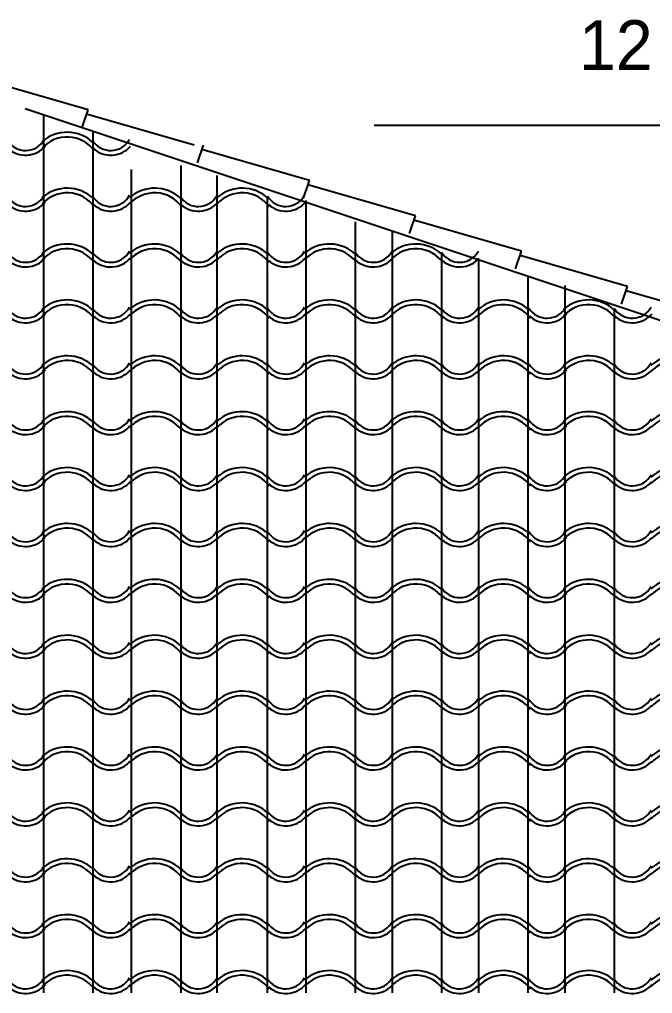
# Model space of a CAD drawing. Extents: x -92740 to -63661, y -15771 to -4391.
# Drawn here: x -86158.1 to -86056.1, y -9643.7 to -9486.8 of the extents above; entities that cross this region are included whole.
import ezdxf
from ezdxf.enums import TextEntityAlignment as Align

# ---------------------------------------------------------------- set-up
doc = ezdxf.new("R2010")
doc.units = 0
doc.header["$MEASUREMENT"] = 0
doc.layers.add('ELEVATIONS', color=7, linetype='Continuous')
doc.layers.add('ROOFTILE', color=7, linetype='Continuous')
doc.styles.add('DCADTXTSTYLE1', font='AVG_TP')

msp = doc.modelspace()

# ---------------------------------------------------------------- linework, layer by layer
at = {"layer": 'ELEVATIONS', "color": 1, "linetype": 'Continuous', "ltscale": 18}
for p, q in [((-86147.05, -9501.35), (-86159.32, -9497.82)), ((-85922.96, -9579.25), (-86157.18, -9501.18)), ((-86148, -9504.2), (-86147.05, -9501.35)), ((-86129.97, -9507.04), (-86147.29, -9502.06)), ((-86129.97, -9507.04), (-86147.29, -9502.06)), ((-86129.42, -9509.89), (-86128.47, -9507.04)), ((-86111.4, -9512.73), (-86128.71, -9507.75)), ((-86112.35, -9515.58), (-86111.4, -9512.73)), ((-86094.32, -9518.43), (-86111.64, -9513.45)), ((-86095.27, -9521.27), (-86094.32, -9518.43)), ((-86077.25, -9524.12), (-86094.56, -9519.14)), ((-86078.19, -9526.96), (-86077.25, -9524.12)), ((-86060.17, -9529.81), (-86077.48, -9524.83)), ((-86061.12, -9532.66), (-86060.17, -9529.81)), ((-86043.09, -9535.5), (-86060.41, -9530.52))]:
    msp.add_line(p, q, dxfattribs=at)
at = {"layer": 'ELEVATIONS', "color": 1, "linetype": 'Continuous', "ltscale": 12}
msp.add_line((-86101, -9503.83), (-86010, -9503.83), dxfattribs=at)
at = {"layer": 'ROOFTILE', "color": 7, "linetype": 'Continuous', "ltscale": 18}
for p, q in [((-86154.21, -9643.58), (-86154.21, -9502.17)), ((-86146.24, -9643.58), (-86146.24, -9504.83)), ((-86140.04, -9643.58), (-86140.04, -9510.98)), ((-86132.07, -9643.58), (-86132.07, -9510.33)), ((-86126.25, -9643.58), (-86126.25, -9511.92)), ((-86118.14, -9643.58), (-86118.14, -9515.27)), ((-86111.94, -9643.58), (-86111.94, -9515.96)), ((-86103.97, -9643.58), (-86103.97, -9519.41)), ((-86098.03, -9643.58), (-86098.03, -9520.88)), ((-86090.06, -9643.58), (-86090.06, -9524.29)), ((-86084.12, -9643.58), (-86084.12, -9525.53)), ((-86076.15, -9643.58), (-86076.15, -9528.19)), ((-86070.21, -9643.58), (-86070.21, -9529.66)), ((-86062.24, -9643.58), (-86062.24, -9533.67))]:
    msp.add_line(p, q, dxfattribs=at)
for centre, radius, start, end in [((-86150.44, -9511.14), 6.16, 46.5154, 131.1465), ((-86157.13, -9504.48), 3.44, 211.6504, 331.6052), ((-86150.44, -9511.14), 5.41, 36.0644, 138.0128), ((-86143.4, -9504.48), 3.44, 211.6504, 331.6052), ((-86157.13, -9504.48), 4.19, 228.3381, 319.0707), ((-86143.4, -9504.48), 4.19, 228.3381, 319.0707), ((-86150.44, -9520.14), 6.16, 46.5154, 131.1465), ((-86150.44, -9520.14), 5.41, 36.0644, 138.0128), ((-86136.35, -9520.14), 6.16, 46.5154, 131.1465), ((-86136.35, -9520.14), 5.41, 36.0644, 138.0128), ((-86122.25, -9520.14), 6.16, 46.5154, 131.1465), ((-86122.25, -9520.14), 5.41, 36.0644, 138.0128), ((-86157.13, -9513.48), 3.44, 211.6504, 331.6052), ((-86157.13, -9513.48), 4.19, 228.3381, 319.0707), ((-86143.4, -9513.48), 3.44, 211.6504, 331.6052), ((-86143.4, -9513.48), 4.19, 228.3381, 319.0707), ((-86129.31, -9513.48), 3.44, 211.6504, 331.6052), ((-86129.31, -9513.48), 4.19, 228.3381, 319.0707), ((-86115.21, -9513.48), 3.44, 211.6504, 331.6052), ((-86115.21, -9513.48), 4.19, 228.3381, 319.0707), ((-86157.13, -9522.48), 3.44, 211.6504, 331.6052), ((-86150.44, -9529.14), 6.16, 46.5154, 131.1465), ((-86150.44, -9529.14), 5.41, 36.0644, 138.0128), ((-86143.4, -9522.48), 3.44, 211.6504, 331.6052), ((-86136.35, -9529.14), 6.16, 46.5154, 131.1465), ((-86136.35, -9529.14), 5.41, 36.0644, 138.0128), ((-86129.31, -9522.48), 3.44, 211.6504, 331.6052), ((-86122.25, -9529.14), 6.16, 46.5154, 131.1465), ((-86122.25, -9529.14), 5.41, 36.0644, 138.0128), ((-86115.21, -9522.48), 3.44, 211.6504, 331.6052), ((-86108.17, -9529.14), 6.16, 46.5154, 131.1465), ((-86108.17, -9529.14), 5.41, 36.0644, 138.0128), ((-86101.12, -9522.48), 3.44, 211.6504, 331.6052), ((-86094.26, -9529.14), 6.16, 46.5154, 131.1465), ((-86094.26, -9529.14), 5.41, 36.0644, 138.0128), ((-86087.22, -9522.48), 3.44, 211.6504, 331.6052), ((-86157.13, -9522.48), 4.19, 228.3381, 319.0707), ((-86143.4, -9522.48), 4.19, 228.3381, 319.0707), ((-86129.31, -9522.48), 4.19, 228.3381, 319.0707), ((-86115.21, -9522.48), 4.19, 228.3381, 319.0707), ((-86101.12, -9522.48), 4.19, 228.3381, 319.0707), ((-86087.22, -9522.48), 4.19, 228.3381, 319.0707), ((-86150.44, -9538.14), 6.16, 46.5154, 131.1465), ((-86136.35, -9538.14), 6.16, 46.5154, 131.1465), ((-86122.25, -9538.14), 6.16, 46.5154, 131.1465), ((-86108.17, -9538.14), 6.16, 46.5154, 131.1465), ((-86094.26, -9538.14), 6.16, 46.5154, 131.1465), ((-86080.17, -9538.14), 6.16, 46.5154, 131.1465), ((-86066.44, -9538.14), 6.16, 46.5154, 131.1465), ((-86157.13, -9531.48), 3.44, 211.6504, 331.6052), ((-86150.44, -9538.14), 5.41, 36.0644, 138.0128), ((-86143.4, -9531.48), 3.44, 211.6504, 331.6052), ((-86136.35, -9538.14), 5.41, 36.0644, 138.0128), ((-86129.31, -9531.48), 3.44, 211.6504, 331.6052), ((-86122.25, -9538.14), 5.41, 36.0644, 138.0128), ((-86115.21, -9531.48), 3.44, 211.6504, 331.6052), ((-86108.17, -9538.14), 5.41, 36.0644, 138.0128), ((-86101.12, -9531.48), 3.44, 211.6504, 331.6052), ((-86094.26, -9538.14), 5.41, 36.0644, 138.0128), ((-86087.22, -9531.48), 3.44, 211.6504, 331.6052), ((-86080.17, -9538.14), 5.41, 36.0644, 138.0128), ((-86073.13, -9531.48), 3.44, 211.6504, 331.6052), ((-86066.44, -9538.14), 5.41, 36.0644, 138.0128), ((-86059.4, -9531.48), 3.44, 211.6504, 331.6052), ((-86157.13, -9531.48), 4.19, 228.3381, 319.0707), ((-86143.4, -9531.48), 4.19, 228.3381, 319.0707), ((-86129.31, -9531.48), 4.19, 228.3381, 319.0707), ((-86115.21, -9531.48), 4.19, 228.3381, 319.0707), ((-86101.12, -9531.48), 4.19, 228.3381, 319.0707), ((-86087.22, -9531.48), 4.19, 228.3381, 319.0707), ((-86073.13, -9531.48), 4.19, 228.3381, 319.0707), ((-86059.4, -9531.48), 4.19, 228.3381, 319.0707), ((-86150.44, -9547.14), 6.16, 46.5154, 131.1465), ((-86136.35, -9547.14), 6.16, 46.5154, 131.1465), ((-86122.25, -9547.14), 6.16, 46.5154, 131.1465), ((-86108.17, -9547.14), 6.16, 46.5154, 131.1465), ((-86094.26, -9547.14), 6.16, 46.5154, 131.1465), ((-86080.17, -9547.14), 6.16, 46.5154, 131.1465), ((-86066.44, -9547.14), 6.16, 46.5154, 131.1465), ((-86052.35, -9547.14), 6.16, 46.5154, 131.1465), ((-86157.13, -9540.48), 3.44, 211.6504, 331.6052), ((-86157.13, -9540.48), 4.19, 228.3381, 319.0707), ((-86150.44, -9547.14), 5.41, 36.0644, 138.0128), ((-86143.4, -9540.48), 3.44, 211.6504, 331.6052), ((-86143.4, -9540.48), 4.19, 228.3381, 319.0707), ((-86136.35, -9547.14), 5.41, 36.0644, 138.0128), ((-86129.31, -9540.48), 3.44, 211.6504, 331.6052), ((-86129.31, -9540.48), 4.19, 228.3381, 319.0707), ((-86122.25, -9547.14), 5.41, 36.0644, 138.0128), ((-86115.21, -9540.48), 3.44, 211.6504, 331.6052), ((-86115.21, -9540.48), 4.19, 228.3381, 319.0707), ((-86108.17, -9547.14), 5.41, 36.0644, 138.0128), ((-86101.12, -9540.48), 3.44, 211.6504, 331.6052), ((-86101.12, -9540.48), 4.19, 228.3381, 319.0707), ((-86094.26, -9547.14), 5.41, 36.0644, 138.0128), ((-86087.22, -9540.48), 3.44, 211.6504, 331.6052), ((-86087.22, -9540.48), 4.19, 228.3381, 319.0707), ((-86080.17, -9547.14), 5.41, 36.0644, 138.0128), ((-86073.13, -9540.48), 3.44, 211.6504, 331.6052), ((-86073.13, -9540.48), 4.19, 228.3381, 319.0707), ((-86066.44, -9547.14), 5.41, 36.0644, 138.0128), ((-86059.4, -9540.48), 3.44, 211.6504, 331.6052), ((-86059.4, -9540.48), 4.19, 228.3381, 319.0707), ((-86052.35, -9547.14), 5.41, 36.0644, 138.0128), ((-86150.44, -9556.14), 6.16, 46.5154, 131.1465), ((-86150.44, -9556.14), 5.41, 36.0644, 138.0128), ((-86136.35, -9556.14), 6.16, 46.5154, 131.1465), ((-86136.35, -9556.14), 5.41, 36.0644, 138.0128), ((-86122.25, -9556.14), 6.16, 46.5154, 131.1465), ((-86122.25, -9556.14), 5.41, 36.0644, 138.0128), ((-86108.17, -9556.14), 6.16, 46.5154, 131.1465), ((-86108.17, -9556.14), 5.41, 36.0644, 138.0128), ((-86094.26, -9556.14), 6.16, 46.5154, 131.1465), ((-86094.26, -9556.14), 5.41, 36.0644, 138.0128), ((-86080.17, -9556.14), 6.16, 46.5154, 131.1465), ((-86080.17, -9556.14), 5.41, 36.0644, 138.0128), ((-86066.44, -9556.14), 6.16, 46.5154, 131.1465), ((-86066.44, -9556.14), 5.41, 36.0644, 138.0128), ((-86052.35, -9556.14), 6.16, 46.5154, 131.1465), ((-86052.35, -9556.14), 5.41, 36.0644, 138.0128), ((-86157.13, -9549.48), 3.44, 211.6504, 331.6052), ((-86157.13, -9549.48), 4.19, 228.3381, 319.0707), ((-86143.4, -9549.48), 3.44, 211.6504, 331.6052), ((-86143.4, -9549.48), 4.19, 228.3381, 319.0707), ((-86129.31, -9549.48), 3.44, 211.6504, 331.6052), ((-86129.31, -9549.48), 4.19, 228.3381, 319.0707), ((-86115.21, -9549.48), 3.44, 211.6504, 331.6052), ((-86115.21, -9549.48), 4.19, 228.3381, 319.0707), ((-86101.12, -9549.48), 3.44, 211.6504, 331.6052), ((-86101.12, -9549.48), 4.19, 228.3381, 319.0707), ((-86087.22, -9549.48), 3.44, 211.6504, 331.6052), ((-86087.22, -9549.48), 4.19, 228.3381, 319.0707), ((-86073.13, -9549.48), 3.44, 211.6504, 331.6052), ((-86073.13, -9549.48), 4.19, 228.3381, 319.0707), ((-86059.4, -9549.48), 3.44, 211.6504, 331.6052), ((-86059.4, -9549.48), 4.19, 228.3381, 319.0707), ((-86157.13, -9558.48), 3.44, 211.6504, 331.6052), ((-86150.44, -9565.14), 6.16, 46.5154, 131.1465), ((-86150.44, -9565.14), 5.41, 36.0644, 138.0128), ((-86143.4, -9558.48), 3.44, 211.6504, 331.6052), ((-86136.35, -9565.14), 6.16, 46.5154, 131.1465), ((-86136.35, -9565.14), 5.41, 36.0644, 138.0128), ((-86129.31, -9558.48), 3.44, 211.6504, 331.6052), ((-86122.25, -9565.14), 6.16, 46.5154, 131.1465), ((-86122.25, -9565.14), 5.41, 36.0644, 138.0128), ((-86115.21, -9558.48), 3.44, 211.6504, 331.6052), ((-86108.17, -9565.14), 6.16, 46.5154, 131.1465), ((-86108.17, -9565.14), 5.41, 36.0644, 138.0128), ((-86101.12, -9558.48), 3.44, 211.6504, 331.6052), ((-86094.26, -9565.14), 6.16, 46.5154, 131.1465), ((-86094.26, -9565.14), 5.41, 36.0644, 138.0128), ((-86087.22, -9558.48), 3.44, 211.6504, 331.6052), ((-86080.17, -9565.14), 6.16, 46.5154, 131.1465), ((-86080.17, -9565.14), 5.41, 36.0644, 138.0128), ((-86073.13, -9558.48), 3.44, 211.6504, 331.6052), ((-86066.44, -9565.14), 6.16, 46.5154, 131.1465), ((-86066.44, -9565.14), 5.41, 36.0644, 138.0128), ((-86059.4, -9558.48), 3.44, 211.6504, 331.6052), ((-86052.35, -9565.14), 6.16, 46.5154, 131.1465), ((-86052.35, -9565.14), 5.41, 36.0644, 138.0128), ((-86157.13, -9558.48), 4.19, 228.3381, 319.0707), ((-86143.4, -9558.48), 4.19, 228.3381, 319.0707), ((-86129.31, -9558.48), 4.19, 228.3381, 319.0707), ((-86115.21, -9558.48), 4.19, 228.3381, 319.0707), ((-86101.12, -9558.48), 4.19, 228.3381, 319.0707), ((-86087.22, -9558.48), 4.19, 228.3381, 319.0707), ((-86073.13, -9558.48), 4.19, 228.3381, 319.0707), ((-86059.4, -9558.48), 4.19, 228.3381, 319.0707), ((-86150.44, -9574.14), 6.16, 46.5154, 131.1465), ((-86136.35, -9574.14), 6.16, 46.5154, 131.1465), ((-86122.25, -9574.14), 6.16, 46.5154, 131.1465), ((-86108.17, -9574.14), 6.16, 46.5154, 131.1465), ((-86094.26, -9574.14), 6.16, 46.5154, 131.1465), ((-86080.17, -9574.14), 6.16, 46.5154, 131.1465), ((-86066.44, -9574.14), 6.16, 46.5154, 131.1465), ((-86052.35, -9574.14), 6.16, 46.5154, 131.1465), ((-86157.13, -9567.48), 3.44, 211.6504, 331.6052), ((-86150.44, -9574.14), 5.41, 36.0644, 138.0128), ((-86143.4, -9567.48), 3.44, 211.6504, 331.6052), ((-86136.35, -9574.14), 5.41, 36.0644, 138.0128), ((-86129.31, -9567.48), 3.44, 211.6504, 331.6052), ((-86122.25, -9574.14), 5.41, 36.0644, 138.0128), ((-86115.21, -9567.48), 3.44, 211.6504, 331.6052), ((-86108.17, -9574.14), 5.41, 36.0644, 138.0128), ((-86101.12, -9567.48), 3.44, 211.6504, 331.6052), ((-86094.26, -9574.14), 5.41, 36.0644, 138.0128), ((-86087.22, -9567.48), 3.44, 211.6504, 331.6052), ((-86080.17, -9574.14), 5.41, 36.0644, 138.0128), ((-86073.13, -9567.48), 3.44, 211.6504, 331.6052), ((-86066.44, -9574.14), 5.41, 36.0644, 138.0128), ((-86059.4, -9567.48), 3.44, 211.6504, 331.6052), ((-86052.35, -9574.14), 5.41, 36.0644, 138.0128), ((-86157.13, -9567.48), 4.19, 228.3381, 319.0707), ((-86143.4, -9567.48), 4.19, 228.3381, 319.0707), ((-86129.31, -9567.48), 4.19, 228.3381, 319.0707), ((-86115.21, -9567.48), 4.19, 228.3381, 319.0707), ((-86101.12, -9567.48), 4.19, 228.3381, 319.0707), ((-86087.22, -9567.48), 4.19, 228.3381, 319.0707), ((-86073.13, -9567.48), 4.19, 228.3381, 319.0707), ((-86059.4, -9567.48), 4.19, 228.3381, 319.0707), ((-86150.44, -9583.14), 6.16, 46.5154, 131.1465), ((-86150.44, -9583.14), 5.41, 36.0644, 138.0128), ((-86136.35, -9583.14), 6.16, 46.5154, 131.1465), ((-86136.35, -9583.14), 5.41, 36.0644, 138.0128), ((-86122.25, -9583.14), 6.16, 46.5154, 131.1465), ((-86122.25, -9583.14), 5.41, 36.0644, 138.0128), ((-86108.17, -9583.14), 6.16, 46.5154, 131.1465), ((-86108.17, -9583.14), 5.41, 36.0644, 138.0128), ((-86094.26, -9583.14), 6.16, 46.5154, 131.1465), ((-86094.26, -9583.14), 5.41, 36.0644, 138.0128), ((-86080.17, -9583.14), 6.16, 46.5154, 131.1465), ((-86080.17, -9583.14), 5.41, 36.0644, 138.0128), ((-86066.44, -9583.14), 6.16, 46.5154, 131.1465), ((-86066.44, -9583.14), 5.41, 36.0644, 138.0128), ((-86052.35, -9583.14), 6.16, 46.5154, 131.1465), ((-86052.35, -9583.14), 5.41, 36.0644, 138.0128), ((-86157.13, -9576.48), 3.44, 211.6504, 331.6052), ((-86157.13, -9576.48), 4.19, 228.3381, 319.0707), ((-86143.4, -9576.48), 3.44, 211.6504, 331.6052), ((-86143.4, -9576.48), 4.19, 228.3381, 319.0707), ((-86129.31, -9576.48), 3.44, 211.6504, 331.6052), ((-86129.31, -9576.48), 4.19, 228.3381, 319.0707), ((-86115.21, -9576.48), 3.44, 211.6504, 331.6052), ((-86115.21, -9576.48), 4.19, 228.3381, 319.0707), ((-86101.12, -9576.48), 3.44, 211.6504, 331.6052), ((-86101.12, -9576.48), 4.19, 228.3381, 319.0707), ((-86087.22, -9576.48), 3.44, 211.6504, 331.6052), ((-86087.22, -9576.48), 4.19, 228.3381, 319.0707), ((-86073.13, -9576.48), 3.44, 211.6504, 331.6052), ((-86073.13, -9576.48), 4.19, 228.3381, 319.0707), ((-86059.4, -9576.48), 3.44, 211.6504, 331.6052), ((-86059.4, -9576.48), 4.19, 228.3381, 319.0707), ((-86157.13, -9585.48), 3.44, 211.6504, 331.6052), ((-86150.44, -9592.14), 6.16, 46.5154, 131.1465), ((-86150.44, -9592.14), 5.41, 36.0644, 138.0128), ((-86143.4, -9585.48), 3.44, 211.6504, 331.6052), ((-86136.35, -9592.14), 6.16, 46.5154, 131.1465), ((-86136.35, -9592.14), 5.41, 36.0644, 138.0128), ((-86129.31, -9585.48), 3.44, 211.6504, 331.6052), ((-86122.25, -9592.14), 6.16, 46.5154, 131.1465), ((-86122.25, -9592.14), 5.41, 36.0644, 138.0128), ((-86115.21, -9585.48), 3.44, 211.6504, 331.6052), ((-86108.17, -9592.14), 6.16, 46.5154, 131.1465), ((-86108.17, -9592.14), 5.41, 36.0644, 138.0128), ((-86101.12, -9585.48), 3.44, 211.6504, 331.6052), ((-86094.26, -9592.14), 6.16, 46.5154, 131.1465), ((-86094.26, -9592.14), 5.41, 36.0644, 138.0128), ((-86087.22, -9585.48), 3.44, 211.6504, 331.6052), ((-86080.17, -9592.14), 6.16, 46.5154, 131.1465), ((-86080.17, -9592.14), 5.41, 36.0644, 138.0128), ((-86073.13, -9585.48), 3.44, 211.6504, 331.6052), ((-86066.44, -9592.14), 6.16, 46.5154, 131.1465), ((-86066.44, -9592.14), 5.41, 36.0644, 138.0128), ((-86059.4, -9585.48), 3.44, 211.6504, 331.6052), ((-86052.35, -9592.14), 6.16, 46.5154, 131.1465), ((-86052.35, -9592.14), 5.41, 36.0644, 138.0128), ((-86157.13, -9585.48), 4.19, 228.3381, 319.0707), ((-86143.4, -9585.48), 4.19, 228.3381, 319.0707), ((-86129.31, -9585.48), 4.19, 228.3381, 319.0707), ((-86115.21, -9585.48), 4.19, 228.3381, 319.0707), ((-86101.12, -9585.48), 4.19, 228.3381, 319.0707), ((-86087.22, -9585.48), 4.19, 228.3381, 319.0707), ((-86073.13, -9585.48), 4.19, 228.3381, 319.0707), ((-86059.4, -9585.48), 4.19, 228.3381, 319.0707), ((-86150.44, -9601.14), 6.16, 46.5154, 131.1465), ((-86136.35, -9601.14), 6.16, 46.5154, 131.1465), ((-86122.25, -9601.14), 6.16, 46.5154, 131.1465), ((-86108.17, -9601.14), 6.16, 46.5154, 131.1465), ((-86094.26, -9601.14), 6.16, 46.5154, 131.1465), ((-86080.17, -9601.14), 6.16, 46.5154, 131.1465), ((-86066.44, -9601.14), 6.16, 46.5154, 131.1465), ((-86052.35, -9601.14), 6.16, 46.5154, 131.1465), ((-86157.13, -9594.48), 3.44, 211.6504, 331.6052), ((-86150.44, -9601.14), 5.41, 36.0644, 138.0128), ((-86143.4, -9594.48), 3.44, 211.6504, 331.6052), ((-86136.35, -9601.14), 5.41, 36.0644, 138.0128), ((-86129.31, -9594.48), 3.44, 211.6504, 331.6052), ((-86122.25, -9601.14), 5.41, 36.0644, 138.0128), ((-86115.21, -9594.48), 3.44, 211.6504, 331.6052), ((-86108.17, -9601.14), 5.41, 36.0644, 138.0128), ((-86101.12, -9594.48), 3.44, 211.6504, 331.6052), ((-86094.26, -9601.14), 5.41, 36.0644, 138.0128), ((-86087.22, -9594.48), 3.44, 211.6504, 331.6052), ((-86080.17, -9601.14), 5.41, 36.0644, 138.0128), ((-86073.13, -9594.48), 3.44, 211.6504, 331.6052), ((-86066.44, -9601.14), 5.41, 36.0644, 138.0128), ((-86059.4, -9594.48), 3.44, 211.6504, 331.6052), ((-86052.35, -9601.14), 5.41, 36.0644, 138.0128), ((-86157.13, -9594.48), 4.19, 228.3381, 319.0707), ((-86143.4, -9594.48), 4.19, 228.3381, 319.0707), ((-86129.31, -9594.48), 4.19, 228.3381, 319.0707), ((-86115.21, -9594.48), 4.19, 228.3381, 319.0707), ((-86101.12, -9594.48), 4.19, 228.3381, 319.0707), ((-86087.22, -9594.48), 4.19, 228.3381, 319.0707), ((-86073.13, -9594.48), 4.19, 228.3381, 319.0707), ((-86059.4, -9594.48), 4.19, 228.3381, 319.0707), ((-86150.44, -9610.14), 6.16, 46.5154, 131.1465), ((-86136.35, -9610.14), 6.16, 46.5154, 131.1465), ((-86122.25, -9610.14), 6.16, 46.5154, 131.1465), ((-86108.17, -9610.14), 6.16, 46.5154, 131.1465), ((-86094.26, -9610.14), 6.16, 46.5154, 131.1465), ((-86080.17, -9610.14), 6.16, 46.5154, 131.1465), ((-86066.44, -9610.14), 6.16, 46.5154, 131.1465), ((-86052.35, -9610.14), 6.16, 46.5154, 131.1465), ((-86157.13, -9603.48), 3.44, 211.6504, 331.6052), ((-86150.44, -9610.14), 5.41, 36.0644, 138.0128), ((-86143.4, -9603.48), 3.44, 211.6504, 331.6052), ((-86136.35, -9610.14), 5.41, 36.0644, 138.0128), ((-86129.31, -9603.48), 3.44, 211.6504, 331.6052), ((-86122.25, -9610.14), 5.41, 36.0644, 138.0128), ((-86115.21, -9603.48), 3.44, 211.6504, 331.6052), ((-86108.17, -9610.14), 5.41, 36.0644, 138.0128), ((-86101.12, -9603.48), 3.44, 211.6504, 331.6052), ((-86094.26, -9610.14), 5.41, 36.0644, 138.0128), ((-86087.22, -9603.48), 3.44, 211.6504, 331.6052), ((-86080.17, -9610.14), 5.41, 36.0644, 138.0128), ((-86073.13, -9603.48), 3.44, 211.6504, 331.6052), ((-86066.44, -9610.14), 5.41, 36.0644, 138.0128), ((-86059.4, -9603.48), 3.44, 211.6504, 331.6052), ((-86052.35, -9610.14), 5.41, 36.0644, 138.0128), ((-86157.13, -9603.48), 4.19, 228.3381, 319.0707), ((-86143.4, -9603.48), 4.19, 228.3381, 319.0707), ((-86129.31, -9603.48), 4.19, 228.3381, 319.0707), ((-86115.21, -9603.48), 4.19, 228.3381, 319.0707), ((-86101.12, -9603.48), 4.19, 228.3381, 319.0707), ((-86087.22, -9603.48), 4.19, 228.3381, 319.0707), ((-86073.13, -9603.48), 4.19, 228.3381, 319.0707), ((-86059.4, -9603.48), 4.19, 228.3381, 319.0707), ((-86150.44, -9619.14), 6.16, 46.5154, 131.1465), ((-86150.44, -9619.14), 5.41, 36.0644, 138.0128), ((-86136.35, -9619.14), 6.16, 46.5154, 131.1465), ((-86136.35, -9619.14), 5.41, 36.0644, 138.0128), ((-86122.25, -9619.14), 6.16, 46.5154, 131.1465), ((-86122.25, -9619.14), 5.41, 36.0644, 138.0128), ((-86108.17, -9619.14), 6.16, 46.5154, 131.1465), ((-86108.17, -9619.14), 5.41, 36.0644, 138.0128), ((-86094.26, -9619.14), 6.16, 46.5154, 131.1465), ((-86094.26, -9619.14), 5.41, 36.0644, 138.0128), ((-86080.17, -9619.14), 6.16, 46.5154, 131.1465), ((-86080.17, -9619.14), 5.41, 36.0644, 138.0128), ((-86066.44, -9619.14), 6.16, 46.5154, 131.1465), ((-86066.44, -9619.14), 5.41, 36.0644, 138.0128), ((-86052.35, -9619.14), 6.16, 46.5154, 131.1465), ((-86052.35, -9619.14), 5.41, 36.0644, 138.0128), ((-86157.13, -9612.48), 3.44, 211.6504, 331.6052), ((-86157.13, -9612.48), 4.19, 228.3381, 319.0707), ((-86143.4, -9612.48), 3.44, 211.6504, 331.6052), ((-86143.4, -9612.48), 4.19, 228.3381, 319.0707), ((-86129.31, -9612.48), 3.44, 211.6504, 331.6052), ((-86129.31, -9612.48), 4.19, 228.3381, 319.0707), ((-86115.21, -9612.48), 3.44, 211.6504, 331.6052), ((-86115.21, -9612.48), 4.19, 228.3381, 319.0707), ((-86101.12, -9612.48), 3.44, 211.6504, 331.6052), ((-86101.12, -9612.48), 4.19, 228.3381, 319.0707), ((-86087.22, -9612.48), 3.44, 211.6504, 331.6052), ((-86087.22, -9612.48), 4.19, 228.3381, 319.0707), ((-86073.13, -9612.48), 3.44, 211.6504, 331.6052), ((-86073.13, -9612.48), 4.19, 228.3381, 319.0707), ((-86059.4, -9612.48), 3.44, 211.6504, 331.6052), ((-86059.4, -9612.48), 4.19, 228.3381, 319.0707), ((-86157.13, -9621.48), 3.44, 211.6504, 331.6052), ((-86150.44, -9628.14), 6.16, 46.5154, 131.1465), ((-86150.44, -9628.14), 5.41, 36.0644, 138.0128), ((-86143.4, -9621.48), 3.44, 211.6504, 331.6052), ((-86136.35, -9628.14), 6.16, 46.5154, 131.1465), ((-86136.35, -9628.14), 5.41, 36.0644, 138.0128), ((-86129.31, -9621.48), 3.44, 211.6504, 331.6052), ((-86122.25, -9628.14), 6.16, 46.5154, 131.1465), ((-86122.25, -9628.14), 5.41, 36.0644, 138.0128), ((-86115.21, -9621.48), 3.44, 211.6504, 331.6052), ((-86108.17, -9628.14), 6.16, 46.5154, 131.1465), ((-86108.17, -9628.14), 5.41, 36.0644, 138.0128), ((-86101.12, -9621.48), 3.44, 211.6504, 331.6052), ((-86094.26, -9628.14), 6.16, 46.5154, 131.1465), ((-86094.26, -9628.14), 5.41, 36.0644, 138.0128), ((-86087.22, -9621.48), 3.44, 211.6504, 331.6052), ((-86080.17, -9628.14), 6.16, 46.5154, 131.1465), ((-86080.17, -9628.14), 5.41, 36.0644, 138.0128), ((-86073.13, -9621.48), 3.44, 211.6504, 331.6052), ((-86066.44, -9628.14), 6.16, 46.5154, 131.1465), ((-86066.44, -9628.14), 5.41, 36.0644, 138.0128), ((-86059.4, -9621.48), 3.44, 211.6504, 331.6052), ((-86052.35, -9628.14), 6.16, 46.5154, 131.1465), ((-86052.35, -9628.14), 5.41, 36.0644, 138.0128), ((-86157.13, -9621.48), 4.19, 228.3381, 319.0707), ((-86143.4, -9621.48), 4.19, 228.3381, 319.0707), ((-86129.31, -9621.48), 4.19, 228.3381, 319.0707), ((-86115.21, -9621.48), 4.19, 228.3381, 319.0707), ((-86101.12, -9621.48), 4.19, 228.3381, 319.0707), ((-86087.22, -9621.48), 4.19, 228.3381, 319.0707), ((-86073.13, -9621.48), 4.19, 228.3381, 319.0707), ((-86059.4, -9621.48), 4.19, 228.3381, 319.0707), ((-86150.44, -9637.14), 6.16, 46.5154, 131.1465), ((-86136.35, -9637.14), 6.16, 46.5154, 131.1465), ((-86122.25, -9637.14), 6.16, 46.5154, 131.1465), ((-86108.17, -9637.14), 6.16, 46.5154, 131.1465), ((-86094.26, -9637.14), 6.16, 46.5154, 131.1465), ((-86080.17, -9637.14), 6.16, 46.5154, 131.1465), ((-86066.44, -9637.14), 6.16, 46.5154, 131.1465), ((-86052.35, -9637.14), 6.16, 46.5154, 131.1465), ((-86157.13, -9630.48), 3.44, 211.6504, 331.6052), ((-86150.44, -9637.14), 5.41, 36.0644, 138.0128), ((-86143.4, -9630.48), 3.44, 211.6504, 331.6052), ((-86136.35, -9637.14), 5.41, 36.0644, 138.0128), ((-86129.31, -9630.48), 3.44, 211.6504, 331.6052), ((-86122.25, -9637.14), 5.41, 36.0644, 138.0128), ((-86115.21, -9630.48), 3.44, 211.6504, 331.6052), ((-86108.17, -9637.14), 5.41, 36.0644, 138.0128), ((-86101.12, -9630.48), 3.44, 211.6504, 331.6052), ((-86094.26, -9637.14), 5.41, 36.0644, 138.0128), ((-86087.22, -9630.48), 3.44, 211.6504, 331.6052), ((-86080.17, -9637.14), 5.41, 36.0644, 138.0128), ((-86073.13, -9630.48), 3.44, 211.6504, 331.6052), ((-86066.44, -9637.14), 5.41, 36.0644, 138.0128), ((-86059.4, -9630.48), 3.44, 211.6504, 331.6052), ((-86052.35, -9637.14), 5.41, 36.0644, 138.0128), ((-86157.13, -9630.48), 4.19, 228.3381, 319.0707), ((-86143.4, -9630.48), 4.19, 228.3381, 319.0707), ((-86129.31, -9630.48), 4.19, 228.3381, 319.0707), ((-86115.21, -9630.48), 4.19, 228.3381, 319.0707), ((-86101.12, -9630.48), 4.19, 228.3381, 319.0707), ((-86087.22, -9630.48), 4.19, 228.3381, 319.0707), ((-86073.13, -9630.48), 4.19, 228.3381, 319.0707), ((-86059.4, -9630.48), 4.19, 228.3381, 319.0707), ((-86150.44, -9646.14), 6.16, 46.5154, 131.1465), ((-86136.35, -9646.14), 6.16, 46.5154, 131.1465), ((-86122.25, -9646.14), 6.16, 46.5154, 131.1465), ((-86108.17, -9646.14), 6.16, 46.5154, 131.1465), ((-86094.26, -9646.14), 6.16, 46.5154, 131.1465), ((-86080.17, -9646.14), 6.16, 46.5154, 131.1465), ((-86066.44, -9646.14), 6.16, 46.5154, 131.1465), ((-86052.35, -9646.14), 6.16, 46.5154, 131.1465), ((-86157.13, -9639.48), 3.44, 211.6504, 331.6052), ((-86150.44, -9646.14), 5.41, 36.0644, 138.0128), ((-86143.4, -9639.48), 3.44, 211.6504, 331.6052), ((-86136.35, -9646.14), 5.41, 36.0644, 138.0128), ((-86129.31, -9639.48), 3.44, 211.6504, 331.6052), ((-86122.25, -9646.14), 5.41, 36.0644, 138.0128), ((-86115.21, -9639.48), 3.44, 211.6504, 331.6052), ((-86108.17, -9646.14), 5.41, 36.0644, 138.0128), ((-86101.12, -9639.48), 3.44, 211.6504, 331.6052), ((-86094.26, -9646.14), 5.41, 36.0644, 138.0128), ((-86087.22, -9639.48), 3.44, 211.6504, 331.6052), ((-86080.17, -9646.14), 5.41, 36.0644, 138.0128), ((-86073.13, -9639.48), 3.44, 211.6504, 331.6052), ((-86066.44, -9646.14), 5.41, 36.0644, 138.0128), ((-86059.4, -9639.48), 3.44, 211.6504, 331.6052), ((-86052.35, -9646.14), 5.41, 36.0644, 138.0128), ((-86157.13, -9639.48), 4.19, 228.3381, 319.0707), ((-86143.4, -9639.48), 4.19, 228.3381, 319.0707), ((-86129.31, -9639.48), 4.19, 228.3381, 319.0707), ((-86115.21, -9639.48), 4.19, 228.3381, 319.0707), ((-86101.12, -9639.48), 4.19, 228.3381, 319.0707), ((-86087.22, -9639.48), 4.19, 228.3381, 319.0707), ((-86073.13, -9639.48), 4.19, 228.3381, 319.0707), ((-86059.4, -9639.48), 4.19, 228.3381, 319.0707)]:
    msp.add_arc(centre, radius, start, end, dxfattribs=at)

# ---------------------------------------------------------------- texts
at = {"layer": 'ELEVATIONS', "color": 3, "linetype": 'Continuous', "ltscale": 12, "style": 'DCADTXTSTYLE1'}
msp.add_text('12', height=8, dxfattribs=at).set_placement((-86068, -9497.33), align=Align.BOTTOM_LEFT)

doc.saveas('drawing.dxf')
